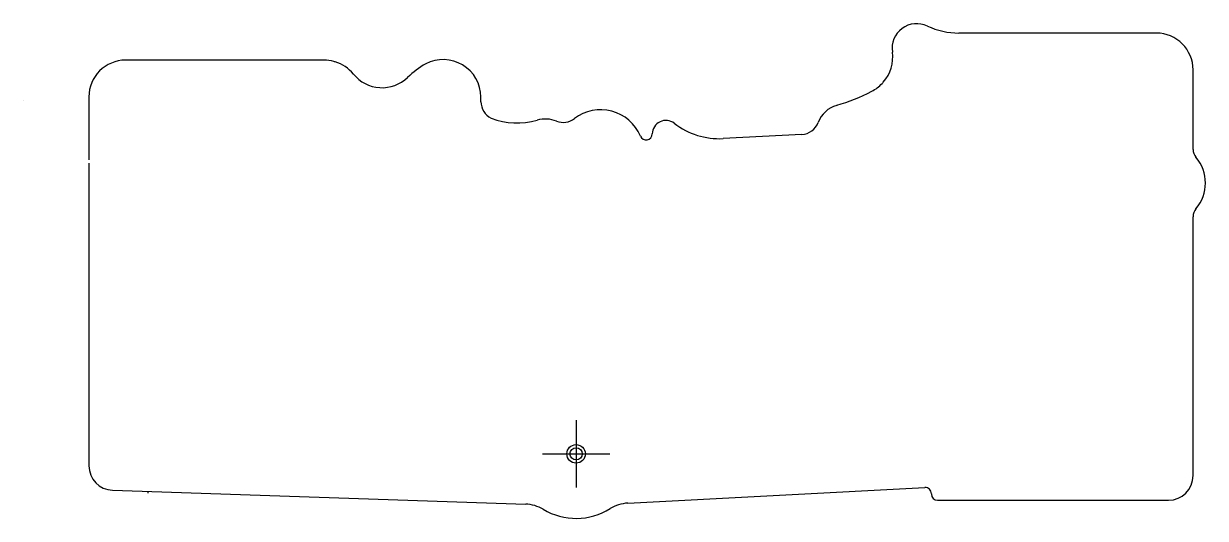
# Model space of a CAD drawing. Header units: millimetres. Extents: x -180 to 205, y -21 to 140.
import ezdxf

# ---------------------------------------------------------------- set-up
doc = ezdxf.new("R2010")
doc.units = ezdxf.units.MM
doc.layers.add('bordo2', color=176, linetype='Continuous', lineweight=25, true_color=0x000080)

msp = doc.modelspace()

# ---------------------------------------------------------------- linework, layer by layer
at = {"layer": 'bordo2'}
for p, q in [((-180, 115), (-180, 115)), ((-158.75, 94.68), (-158.75, -3.87)), ((201, -7.09), (201, 77.22)), ((16.79, -16.05), (113.65, -10.97)), ((-151.02, -11.86), (-16.44, -16.39)), ((-139.53, -12.25), (-139.53, -12.82)), ((115.75, -12.97), (115.75, -13.09)), ((117.75, -15.09), (193, -15.09))]:
    msp.add_line(p, q, dxfattribs=at)
at = {"layer": 'bordo2', "flags": 128}
for points in [[(189, 137), (124.67, 137)], [(-82.21, 128.19), (-146.75, 128.19)], [(201, 104), (201, 125)], [(-158.75, 116.19), (-158.75, 95.68)], [(-31, 114.65), (-31, 116.19)], [(73.57, 103.98), (47.91, 102.64)], [(201, 99.13), (201, 104)], [(0, 11), (0, -11)], [(0, 11), (0, -11)], [(-11, 0), (11, 0)], [(-3, 0), (3, 0)], [(0, 3), (0, -3)], [(0, 0), (0, -8.75)], [(-11, 0), (11, 0)]]:
    msp.add_lwpolyline(points, dxfattribs=at)
at = {"layer": 'bordo2'}
for radius in [3, 3, 2]:
    msp.add_circle((0, 0), radius, dxfattribs=at)
for centre, radius, start, end in [((111, 132), 8.06, 64.7547, 188.3637), ((124.67, 161), 24, 244.7547, 270), ((189, 125), 12, 0, 90), ((-146.75, 116.19), 12, 90, 180), ((-82.21, 116.19), 12, 74.0166, 90), ((-91.55, 83.57), 45.93, 73.4319, 74.0166), ((-81.88, 116.09), 12, 39.0048, 73.4319), ((-43.33, 116.05), 12.33, 0.6348, 117.3773), ((91.15, 129.08), 12, 318.0497, 8.3637), ((-63.23, 131.2), 12, 219.0048, 313.9926), ((-32.43, 98.87), 32.65, 120.4956, 133.4706), ((90.79, 128.68), 12, 297.5343, 317.8245), ((-10, 220), 148.01, 317.8245, 318.0497), ((67.81, 172.77), 61.71, 286.0725, 297.5343), ((-25, 114.65), 6, 179.9998, 243.3375), ((8, 98), 14.04, 22.8214, 127.4527), ((87.42, 104.71), 9.11, 106.0725, 159.607), ((-19.19, 132.05), 24.31, 249.5156, 285.4954), ((-10, 99), 10, 68.684, 105.6161), ((-4.18, 113.91), 6, 248.684, 307.4527), ((29.25, 104.07), 4.47, 52.3258, 178.6862), ((73.25, 109.98), 6, 273, 339.607), ((22.78, 104.22), 2, 202.8214, 358.6862), ((46.65, 126.61), 24, 232.3258, 273), ((205, 99.13), 4, 180, 220.1192), ((192, 88.18), 13, 319.8808, 40.1192), ((205, 77.22), 4, 139.8808, 180), ((-150.75, -3.87), 8, 180, 268.0745), ((193, -7.09), 8, 270, 0), ((113.75, -12.97), 2, 0, 93), ((117.75, -13.09), 2, 180, 270), ((-16.84, -28.38), 12, 59.3142, 88.0745), ((0, 0), 21, 239.3142, 301.8544), ((17.42, -28.03), 12, 93, 121.8544)]:
    msp.add_arc(centre, radius, start, end, dxfattribs=at)

doc.saveas('drawing.dxf')
